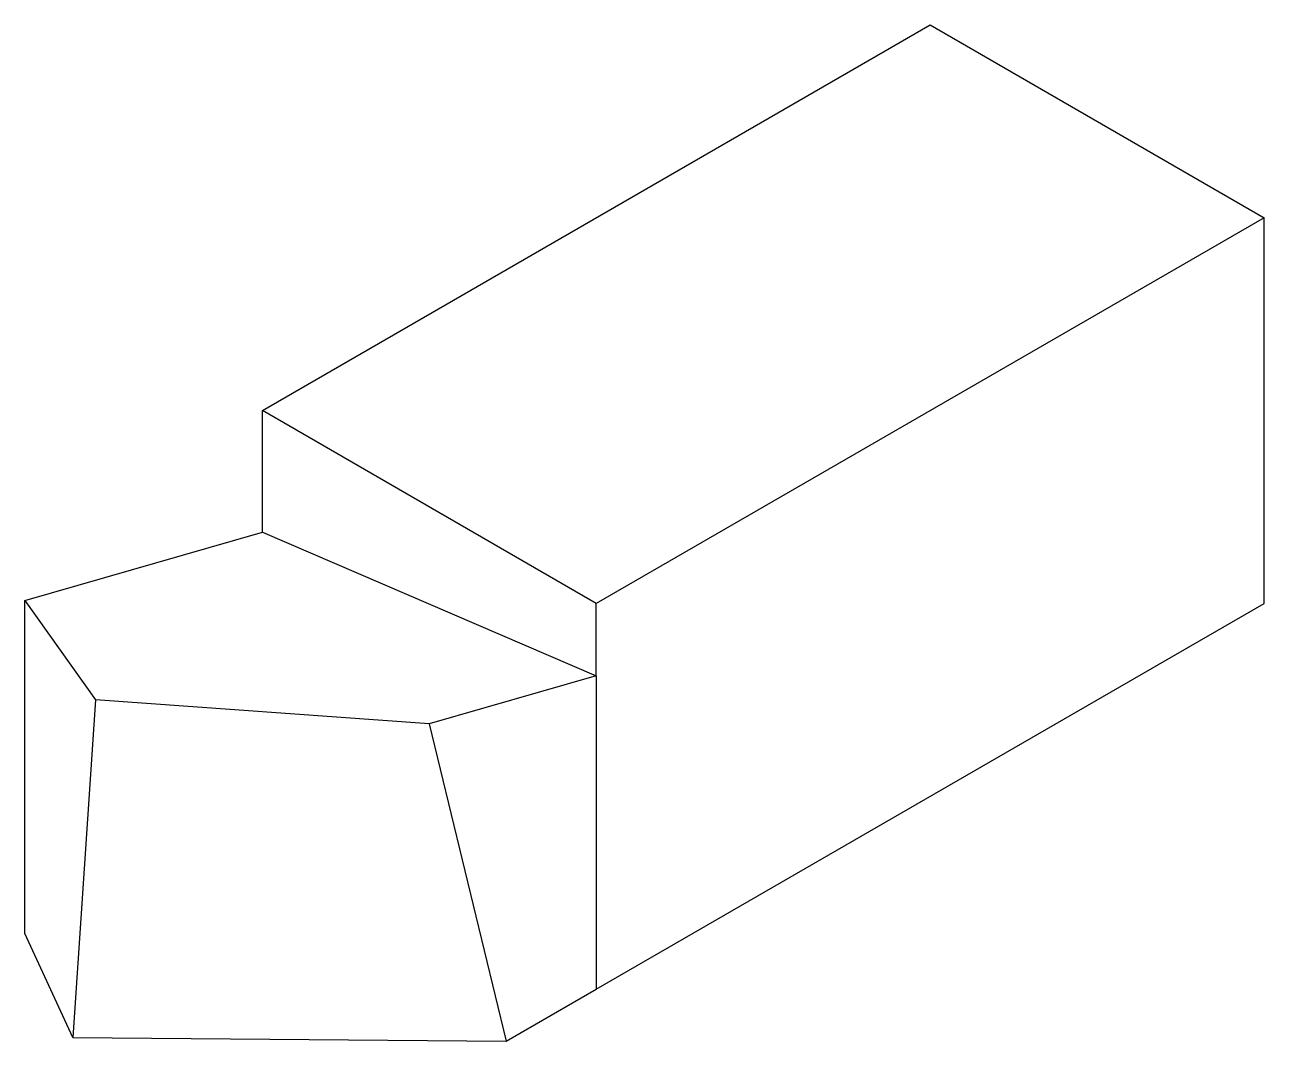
# Paper-space layout 'Sheet' of a CAD drawing. Header units: inches. Extents: x 8.22 to 13.38, y 11.12 to 15.36.
import ezdxf

# ---------------------------------------------------------------- set-up
doc = ezdxf.new("R2010")
doc.units = ezdxf.units.IN
doc.header["$MEASUREMENT"] = 0

psp = doc.layouts.new('Sheet')

# ---------------------------------------------------------------- linework, layer by layer
for p, q in [((9.2071, 13.7483), (11.991, 15.3556)), ((11.991, 15.3556), (13.3829, 14.5519)), ((13.3829, 14.5519), (10.5991, 12.9447)), ((13.3829, 12.9447), (13.3829, 14.5519)), ((9.2071, 13.2418), (9.2071, 13.7483)), ((10.5991, 12.9447), (9.2071, 13.7483)), ((8.217, 12.9575), (9.2071, 13.2418)), ((9.2071, 13.2418), (10.5991, 12.6431)), ((8.217, 12.9575), (8.5111, 12.5428)), ((8.217, 11.5694), (8.217, 12.9575)), ((10.5991, 12.6431), (10.5991, 12.9447)), ((10.5991, 11.3374), (13.3829, 12.9447)), ((10.5991, 12.6431), (9.9031, 12.4433)), ((10.5991, 12.6431), (10.5991, 11.3374)), ((8.5111, 12.5428), (8.4178, 11.1368)), ((9.9031, 12.4433), (8.5111, 12.5428)), ((9.9031, 12.4433), (10.2237, 11.1207)), ((8.4178, 11.1368), (8.217, 11.5694)), ((10.2237, 11.1207), (10.5991, 11.3374)), ((8.4178, 11.1368), (10.2237, 11.1207))]:
    psp.add_line(p, q)

doc.saveas('drawing.dxf')
